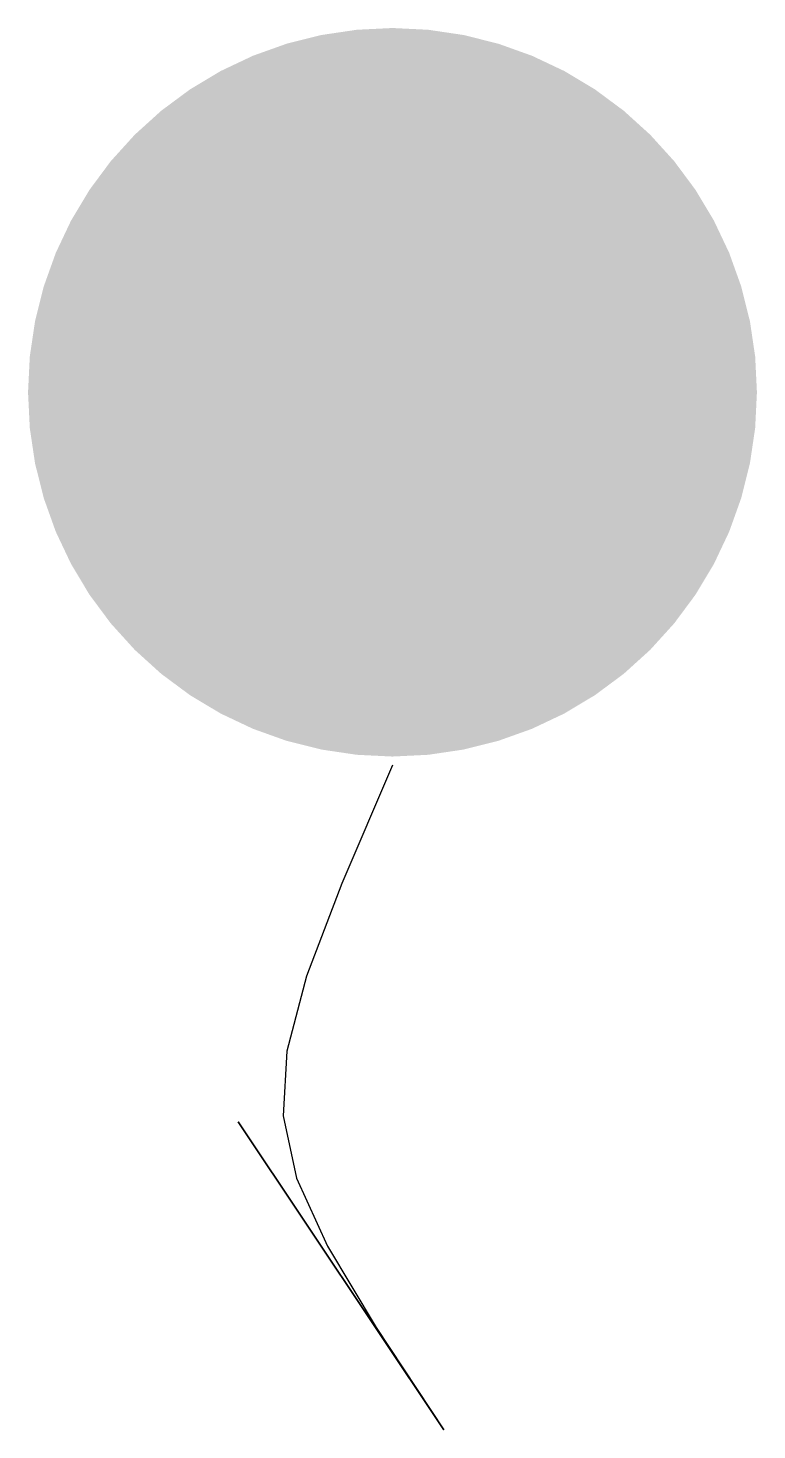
# Model space of a CAD drawing. Extents: x 3.96 to 5.46, y 1.7 to 4.59.
import ezdxf

# ---------------------------------------------------------------- set-up
doc = ezdxf.new("R2010")
doc.units = 0
doc.layers.get('0').update_dxf_attribs({"linetype": 'CONTINUOUS'})

msp = doc.modelspace()

# ---------------------------------------------------------------- linework, layer by layer
at = {"color": 0, "const_width": 0.75}
msp.add_lwpolyline([(4.3368, 3.839, 1), (5.0868, 3.839, 1)], format="xyb", close=True, dxfattribs=at)
at = {"color": 0}
msp.add_lwpolyline([(4.7118, 3.0712), (4.7118, 3.0712), (4.6078, 2.8275), (4.5348, 2.6367), (4.4941, 2.4826), (4.4868, 2.3493), (4.5143, 2.2206), (4.5778, 2.0807), (4.6785, 1.9133), (4.8177, 1.7025), (4.3942, 2.3368), (4.8177, 1.7025)], dxfattribs=at)

doc.saveas('drawing.dxf')
